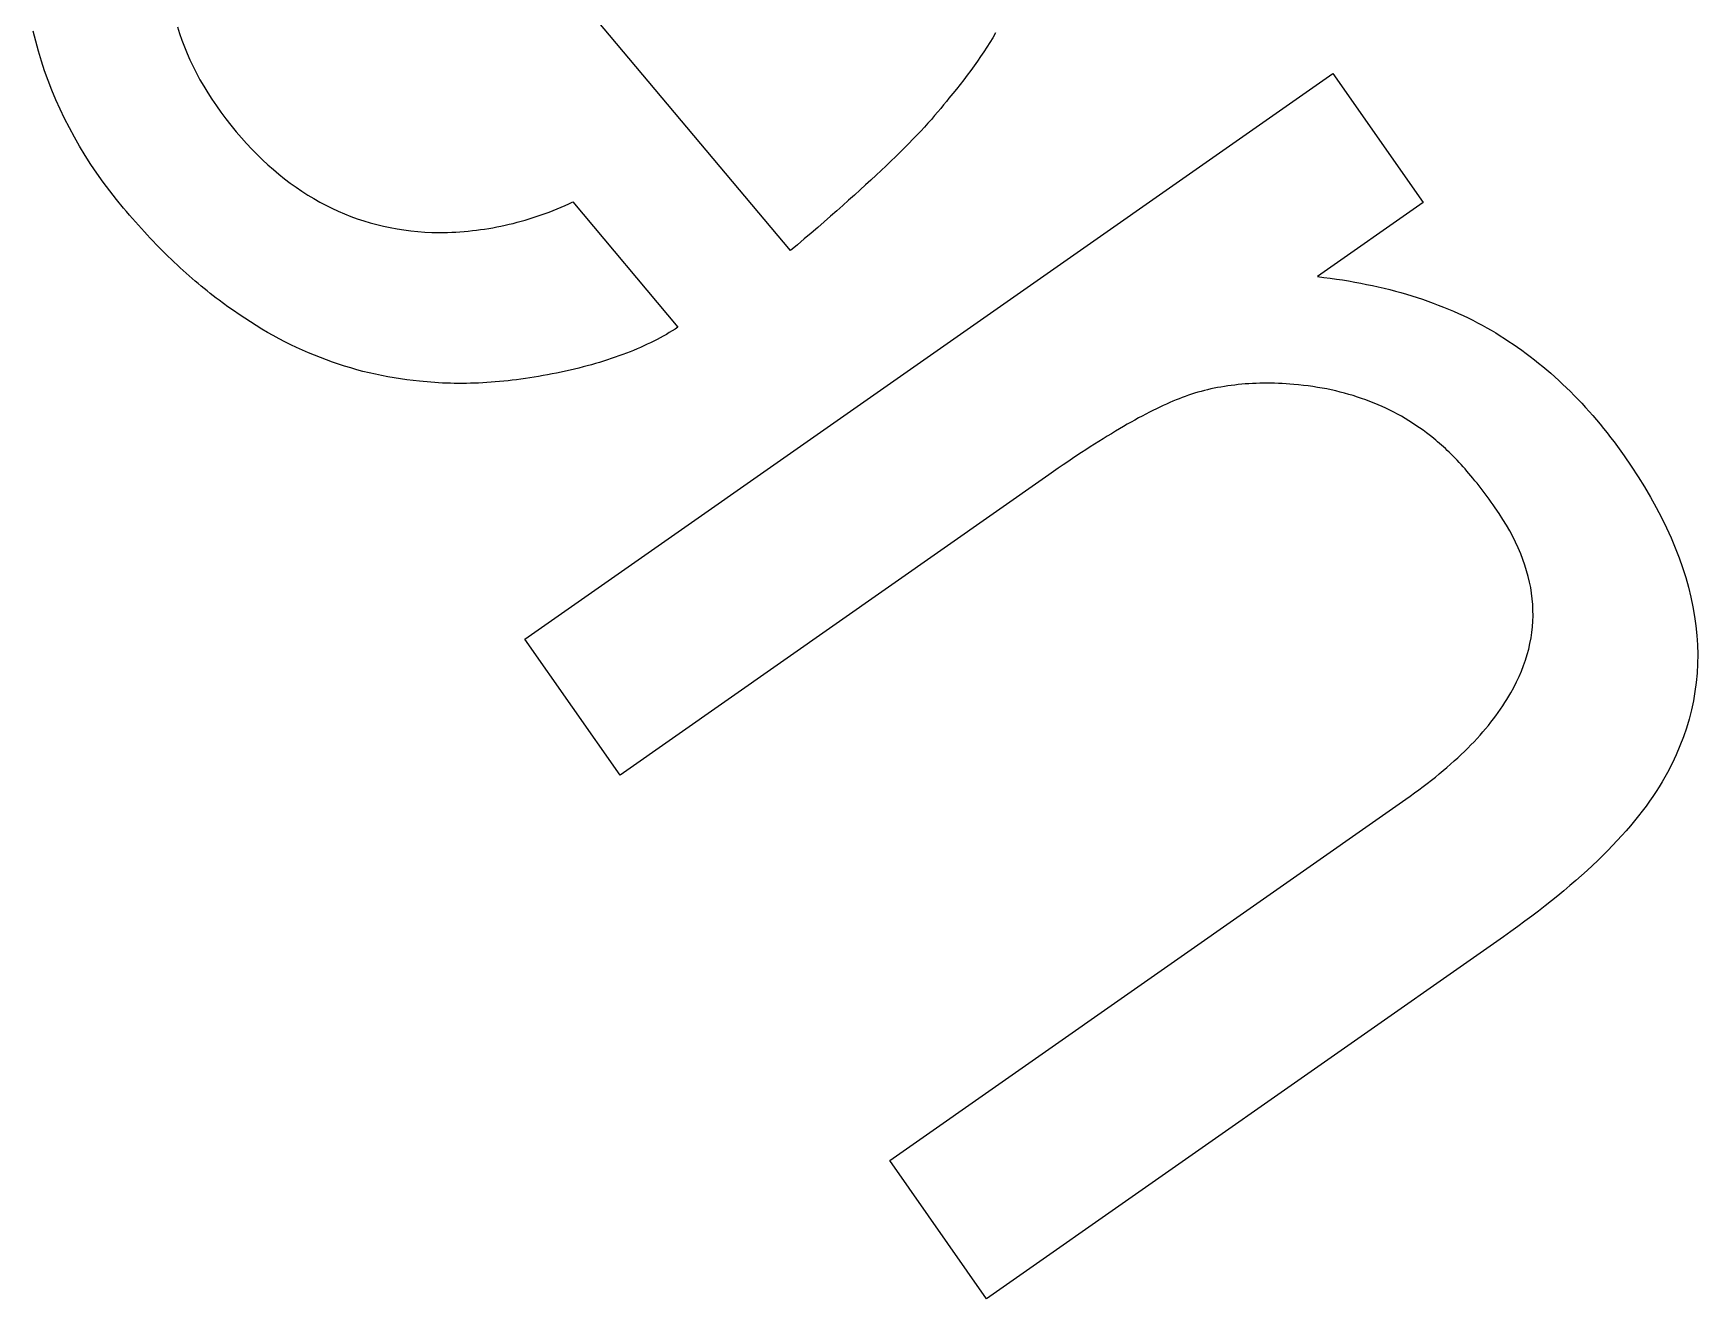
# Model space of a CAD drawing. Header units: metres. Extents: x -53 to 53, y -52 to 53.
# Drawn here: x 27.86 to 33.37, y 20.04 to 24.23 of the extents above; entities that cross this region are included whole.
import ezdxf

# ---------------------------------------------------------------- set-up
doc = ezdxf.new("R2010")
doc.units = ezdxf.units.M

msp = doc.modelspace()

# ---------------------------------------------------------------- linework, layer by layer
for p, q in [((30.3631, 23.5108), (28.8237, 25.3455)), ((27.8656, 24.2036), (27.8575, 24.2368)), ((28.3351, 24.2507), (28.3418, 24.2288)), ((27.8746, 24.1707), (27.8656, 24.2036)), ((28.3418, 24.2288), (28.3492, 24.2069)), ((28.3492, 24.2069), (28.3574, 24.1851)), ((28.3574, 24.1851), (28.3662, 24.1633)), ((31.0131, 24.1838), (31.0029, 24.1682)), ((31.023, 24.1995), (31.0131, 24.1838)), ((31.0327, 24.2153), (31.023, 24.1995)), ((31.0422, 24.2311), (31.0327, 24.2153)), ((27.8844, 24.1381), (27.8746, 24.1707)), ((27.8951, 24.1057), (27.8844, 24.1381)), ((28.3662, 24.1633), (28.3758, 24.1415)), ((28.3758, 24.1415), (28.3862, 24.1197)), ((30.9818, 24.1371), (30.9709, 24.1216)), ((30.9925, 24.1526), (30.9818, 24.1371)), ((31.0029, 24.1682), (30.9925, 24.1526)), ((27.9066, 24.0735), (27.8951, 24.1057)), ((27.919, 24.0417), (27.9066, 24.0735)), ((28.3862, 24.1197), (28.3972, 24.098)), ((28.3972, 24.098), (28.409, 24.0763)), ((28.409, 24.0763), (28.4215, 24.0547)), ((29.4843, 22.2251), (32.1581, 24.0973)), ((30.9367, 24.0756), (30.9249, 24.0603)), ((30.9483, 24.0909), (30.9367, 24.0756)), ((30.9597, 24.1062), (30.9483, 24.0909)), ((30.9709, 24.1216), (30.9597, 24.1062)), ((32.1581, 24.0973), (32.4575, 23.6697)), ((27.9322, 24.0101), (27.919, 24.0417)), ((28.4215, 24.0547), (28.4347, 24.0331)), ((28.4347, 24.0331), (28.4487, 24.0115)), ((30.9004, 24.0301), (30.8878, 24.015)), ((30.9127, 24.0452), (30.9004, 24.0301)), ((30.9249, 24.0603), (30.9127, 24.0452)), ((27.9463, 23.9787), (27.9322, 24.0101)), ((27.9612, 23.9477), (27.9463, 23.9787)), ((28.4487, 24.0115), (28.4633, 23.9899)), ((28.4633, 23.9899), (28.4787, 23.9684)), ((28.4787, 23.9684), (28.4949, 23.9469)), ((30.8509, 23.9695), (30.8405, 23.9574)), ((30.8608, 23.9813), (30.8509, 23.9695)), ((30.8703, 23.9928), (30.8608, 23.9813)), ((30.8793, 24.004), (30.8703, 23.9928)), ((30.8878, 24.015), (30.8793, 24.004)), ((27.9769, 23.9168), (27.9612, 23.9477)), ((27.9935, 23.8863), (27.9769, 23.9168)), ((28.4949, 23.9469), (28.5117, 23.9255)), ((28.5117, 23.9255), (28.5293, 23.9041)), ((30.7944, 23.9065), (30.7817, 23.8931)), ((30.8066, 23.9196), (30.7944, 23.9065)), ((30.8184, 23.9325), (30.8066, 23.9196)), ((30.8297, 23.9451), (30.8184, 23.9325)), ((30.8405, 23.9574), (30.8297, 23.9451)), ((28.0109, 23.856), (27.9935, 23.8863)), ((28.0292, 23.826), (28.0109, 23.856)), ((28.5293, 23.9041), (28.5462, 23.8844)), ((28.5462, 23.8844), (28.5634, 23.8652)), ((28.5634, 23.8652), (28.5807, 23.8468)), ((30.7409, 23.8513), (30.7264, 23.8369)), ((30.755, 23.8655), (30.7409, 23.8513)), ((30.7686, 23.8795), (30.755, 23.8655)), ((30.7817, 23.8931), (30.7686, 23.8795)), ((28.0483, 23.7962), (28.0292, 23.826)), ((28.0683, 23.7667), (28.0483, 23.7962)), ((28.5807, 23.8468), (28.5982, 23.8288)), ((28.5982, 23.8288), (28.616, 23.8115)), ((28.616, 23.8115), (28.634, 23.7948)), ((30.696, 23.8071), (30.6801, 23.7918)), ((30.7115, 23.8221), (30.696, 23.8071)), ((30.7264, 23.8369), (30.7115, 23.8221)), ((28.0891, 23.7375), (28.0683, 23.7667)), ((28.634, 23.7948), (28.6522, 23.7787)), ((28.6522, 23.7787), (28.6706, 23.7632)), ((28.6706, 23.7632), (28.6892, 23.7483)), ((28.6892, 23.7483), (28.708, 23.734)), ((30.6297, 23.7444), (30.6119, 23.728)), ((30.6469, 23.7605), (30.6297, 23.7444)), ((30.6637, 23.7763), (30.6469, 23.7605)), ((30.6801, 23.7918), (30.6637, 23.7763)), ((28.1108, 23.7085), (28.0891, 23.7375)), ((28.1333, 23.6798), (28.1108, 23.7085)), ((28.708, 23.734), (28.7271, 23.7203)), ((28.7271, 23.7203), (28.7464, 23.7072)), ((28.7464, 23.7072), (28.7658, 23.6947)), ((28.7658, 23.6947), (28.7855, 23.6828)), ((30.5751, 23.6945), (30.5559, 23.6773)), ((30.5937, 23.7114), (30.5751, 23.6945)), ((30.6119, 23.728), (30.5937, 23.7114)), ((28.1566, 23.6513), (28.1333, 23.6798)), ((28.1664, 23.6398), (28.1566, 23.6513)), ((28.1761, 23.6284), (28.1664, 23.6398)), ((28.7855, 23.6828), (28.8054, 23.6715)), ((28.8054, 23.6715), (28.8256, 23.6608)), ((28.8256, 23.6608), (28.8459, 23.6507)), ((28.8459, 23.6507), (28.8665, 23.6412)), ((28.8665, 23.6412), (28.8873, 23.6322)), ((28.8873, 23.6322), (28.9082, 23.6239)), ((29.5384, 23.6289), (29.5516, 23.6336)), ((29.5516, 23.6336), (29.5648, 23.6385)), ((29.5648, 23.6385), (29.5779, 23.6436)), ((29.5779, 23.6436), (29.5911, 23.6488)), ((29.5911, 23.6488), (29.6042, 23.6543)), ((29.6042, 23.6543), (29.6172, 23.6599)), ((29.6172, 23.6599), (29.6303, 23.6658)), ((29.6303, 23.6658), (29.6433, 23.6717)), ((29.6433, 23.6717), (29.991, 23.2573)), ((30.5163, 23.6422), (30.4958, 23.6243)), ((30.5364, 23.6599), (30.5163, 23.6422)), ((30.5559, 23.6773), (30.5364, 23.6599)), ((32.4575, 23.6697), (32.1077, 23.4248)), ((28.1859, 23.6171), (28.1761, 23.6284)), ((28.1956, 23.606), (28.1859, 23.6171)), ((28.2054, 23.5949), (28.1956, 23.606)), ((28.2152, 23.584), (28.2054, 23.5949)), ((28.225, 23.5733), (28.2152, 23.584)), ((28.9082, 23.6239), (28.9295, 23.6162)), ((28.9295, 23.6162), (28.9509, 23.6091)), ((28.9509, 23.6091), (28.9725, 23.6026)), ((28.9725, 23.6026), (28.9944, 23.5967)), ((28.9944, 23.5967), (29.0164, 23.5914)), ((29.0164, 23.5914), (29.0387, 23.5867)), ((29.0387, 23.5867), (29.0612, 23.5826)), ((29.0612, 23.5826), (29.0839, 23.5791)), ((29.0839, 23.5791), (29.1069, 23.5762)), ((29.1069, 23.5762), (29.13, 23.5739)), ((29.2968, 23.5754), (29.3105, 23.5768)), ((29.3105, 23.5768), (29.3241, 23.5784)), ((29.3241, 23.5784), (29.3377, 23.5802)), ((29.3377, 23.5802), (29.3512, 23.5822)), ((29.3512, 23.5822), (29.3647, 23.5843)), ((29.3647, 23.5843), (29.3783, 23.5866)), ((29.3783, 23.5866), (29.3917, 23.5891)), ((29.3917, 23.5891), (29.4052, 23.5918)), ((29.4052, 23.5918), (29.4186, 23.5947)), ((29.4186, 23.5947), (29.432, 23.5978)), ((29.432, 23.5978), (29.4454, 23.601)), ((29.4454, 23.601), (29.4588, 23.6045)), ((29.4588, 23.6045), (29.4721, 23.6081)), ((29.4721, 23.6081), (29.4854, 23.6119)), ((29.4854, 23.6119), (29.4987, 23.6158)), ((29.4987, 23.6158), (29.512, 23.62)), ((29.512, 23.62), (29.5252, 23.6244)), ((29.5252, 23.6244), (29.5384, 23.6289)), ((30.4534, 23.5875), (30.4315, 23.5687)), ((30.4749, 23.606), (30.4534, 23.5875)), ((30.4958, 23.6243), (30.4749, 23.606)), ((28.2348, 23.5627), (28.225, 23.5733)), ((28.2446, 23.5521), (28.2348, 23.5627)), ((28.2544, 23.5418), (28.2446, 23.5521)), ((28.2643, 23.5315), (28.2544, 23.5418)), ((28.2741, 23.5214), (28.2643, 23.5315)), ((28.2839, 23.5114), (28.2741, 23.5214)), ((29.13, 23.5739), (29.1534, 23.5722)), ((29.1534, 23.5722), (29.1769, 23.5711)), ((29.1769, 23.5711), (29.2008, 23.5706)), ((29.2008, 23.5706), (29.2146, 23.5708)), ((29.2146, 23.5708), (29.2283, 23.5711)), ((29.2283, 23.5711), (29.2421, 23.5716)), ((29.2421, 23.5716), (29.2558, 23.5723)), ((29.2558, 23.5723), (29.2695, 23.5731)), ((29.2695, 23.5731), (29.2832, 23.5742)), ((29.2832, 23.5742), (29.2968, 23.5754)), ((30.3864, 23.5304), (30.3631, 23.5108)), ((30.4092, 23.5497), (30.3864, 23.5304)), ((30.4315, 23.5687), (30.4092, 23.5497)), ((28.2938, 23.5016), (28.2839, 23.5114)), ((28.3037, 23.4918), (28.2938, 23.5016)), ((28.3136, 23.4822), (28.3037, 23.4918)), ((28.3234, 23.4728), (28.3136, 23.4822)), ((28.3333, 23.4634), (28.3234, 23.4728)), ((28.3432, 23.4542), (28.3333, 23.4634)), ((28.3531, 23.4451), (28.3432, 23.4542)), ((28.363, 23.4362), (28.3531, 23.4451)), ((28.373, 23.4274), (28.363, 23.4362)), ((28.3829, 23.4187), (28.373, 23.4274)), ((28.3928, 23.4101), (28.3829, 23.4187)), ((32.1077, 23.4248), (32.1287, 23.4223)), ((32.1287, 23.4223), (32.1494, 23.4196)), ((32.1494, 23.4196), (32.17, 23.4167)), ((32.17, 23.4167), (32.1904, 23.4136)), ((32.1904, 23.4136), (32.2106, 23.4103)), ((32.2106, 23.4103), (32.2306, 23.4068)), ((28.4028, 23.4017), (28.3928, 23.4101)), ((28.4128, 23.3934), (28.4028, 23.4017)), ((28.4227, 23.3852), (28.4128, 23.3934)), ((28.4327, 23.3772), (28.4227, 23.3852)), ((28.4427, 23.3692), (28.4327, 23.3772)), ((28.4527, 23.3615), (28.4427, 23.3692)), ((28.4627, 23.3538), (28.4527, 23.3615)), ((32.2306, 23.4068), (32.2504, 23.4031)), ((32.2504, 23.4031), (32.27, 23.3992)), ((32.27, 23.3992), (32.2895, 23.3951)), ((32.2895, 23.3951), (32.3087, 23.3909)), ((32.3087, 23.3909), (32.3277, 23.3864)), ((32.3277, 23.3864), (32.3466, 23.3817)), ((32.3466, 23.3817), (32.3652, 23.3769)), ((32.3652, 23.3769), (32.3837, 23.3718)), ((32.3837, 23.3718), (32.4019, 23.3665)), ((32.4019, 23.3665), (32.42, 23.3611)), ((32.42, 23.3611), (32.4379, 23.3554)), ((32.4379, 23.3554), (32.4555, 23.3496)), ((28.4727, 23.3463), (28.4627, 23.3538)), ((28.5012, 23.3253), (28.4727, 23.3463)), ((28.5197, 23.3121), (28.5012, 23.3253)), ((28.5384, 23.2993), (28.5197, 23.3121)), ((32.4555, 23.3496), (32.473, 23.3435)), ((32.473, 23.3435), (32.4903, 23.3373)), ((32.4903, 23.3373), (32.5074, 23.3308)), ((32.5074, 23.3308), (32.5243, 23.3242)), ((32.5243, 23.3242), (32.541, 23.3174)), ((32.541, 23.3174), (32.5575, 23.3103)), ((32.5575, 23.3103), (32.5738, 23.3031)), ((32.5738, 23.3031), (32.5899, 23.2957)), ((28.5571, 23.2868), (28.5384, 23.2993)), ((28.5759, 23.2746), (28.5571, 23.2868)), ((28.5947, 23.2628), (28.5759, 23.2746)), ((28.6137, 23.2514), (28.5947, 23.2628)), ((28.6327, 23.2403), (28.6137, 23.2514)), ((29.9722, 23.2453), (29.9624, 23.2394)), ((29.9817, 23.2513), (29.9722, 23.2453)), ((29.991, 23.2573), (29.9817, 23.2513)), ((32.5899, 23.2957), (32.6058, 23.2881)), ((32.6058, 23.2881), (32.6216, 23.2803)), ((32.6216, 23.2803), (32.6371, 23.2723)), ((32.6371, 23.2723), (32.6525, 23.2641)), ((32.6525, 23.2641), (32.6676, 23.2556)), ((32.6676, 23.2556), (32.6825, 23.2471)), ((32.6825, 23.2471), (32.6973, 23.2383)), ((28.6518, 23.2296), (28.6327, 23.2403)), ((28.6711, 23.2192), (28.6518, 23.2296)), ((28.6903, 23.2092), (28.6711, 23.2192)), ((28.7097, 23.1995), (28.6903, 23.2092)), ((28.7291, 23.1902), (28.7097, 23.1995)), ((28.7487, 23.1813), (28.7291, 23.1902)), ((29.8672, 23.1906), (29.8557, 23.1856)), ((29.8785, 23.1956), (29.8672, 23.1906)), ((29.8896, 23.2008), (29.8785, 23.1956)), ((29.9005, 23.206), (29.8896, 23.2008)), ((29.9113, 23.2113), (29.9005, 23.206)), ((29.9219, 23.2168), (29.9113, 23.2113)), ((29.9323, 23.2223), (29.9219, 23.2168)), ((29.9425, 23.2279), (29.9323, 23.2223)), ((29.9526, 23.2336), (29.9425, 23.2279)), ((29.9624, 23.2394), (29.9526, 23.2336)), ((32.6973, 23.2383), (32.712, 23.2292)), ((32.712, 23.2292), (32.7266, 23.22)), ((32.7266, 23.22), (32.741, 23.2106)), ((32.741, 23.2106), (32.7554, 23.201)), ((32.7554, 23.201), (32.7696, 23.1911)), ((32.7696, 23.1911), (32.7838, 23.1811)), ((28.7683, 23.1727), (28.7487, 23.1813)), ((28.788, 23.1645), (28.7683, 23.1727)), ((28.8078, 23.1566), (28.788, 23.1645)), ((28.8277, 23.149), (28.8078, 23.1566)), ((28.8476, 23.1419), (28.8277, 23.149)), ((28.8677, 23.1351), (28.8476, 23.1419)), ((28.8878, 23.1286), (28.8677, 23.1351)), ((29.718, 23.1371), (29.7044, 23.1333)), ((29.7314, 23.1411), (29.718, 23.1371)), ((29.7446, 23.1451), (29.7314, 23.1411)), ((29.7577, 23.1492), (29.7446, 23.1451)), ((29.7705, 23.1535), (29.7577, 23.1492)), ((29.7832, 23.1578), (29.7705, 23.1535)), ((29.7957, 23.1622), (29.7832, 23.1578)), ((29.8081, 23.1667), (29.7957, 23.1622)), ((29.8203, 23.1713), (29.8081, 23.1667)), ((29.8323, 23.176), (29.8203, 23.1713)), ((29.8441, 23.1808), (29.8323, 23.176)), ((29.8557, 23.1856), (29.8441, 23.1808)), ((32.7838, 23.1811), (32.7978, 23.1708)), ((32.7978, 23.1708), (32.8117, 23.1603)), ((32.8117, 23.1603), (32.8255, 23.1497)), ((32.8255, 23.1497), (32.8391, 23.1388)), ((32.8391, 23.1388), (32.8527, 23.1277)), ((28.908, 23.1225), (28.8878, 23.1286)), ((28.9283, 23.1167), (28.908, 23.1225)), ((28.9486, 23.1113), (28.9283, 23.1167)), ((28.9691, 23.1063), (28.9486, 23.1113)), ((28.9896, 23.1016), (28.9691, 23.1063)), ((29.0103, 23.0973), (28.9896, 23.1016)), ((29.0309, 23.0933), (29.0103, 23.0973)), ((29.0517, 23.0897), (29.0309, 23.0933)), ((29.0726, 23.0864), (29.0517, 23.0897)), ((29.0936, 23.0835), (29.0726, 23.0864)), ((29.1146, 23.0809), (29.0936, 23.0835)), ((29.1357, 23.0788), (29.1146, 23.0809)), ((29.4286, 23.0802), (29.4144, 23.0788)), ((29.4428, 23.0819), (29.4286, 23.0802)), ((29.4571, 23.0837), (29.4428, 23.0819)), ((29.4715, 23.0856), (29.4571, 23.0837)), ((29.486, 23.0876), (29.4715, 23.0856)), ((29.5005, 23.0898), (29.486, 23.0876)), ((29.5152, 23.0921), (29.5005, 23.0898)), ((29.5299, 23.0946), (29.5152, 23.0921)), ((29.5447, 23.0972), (29.5299, 23.0946)), ((29.5595, 23.0999), (29.5447, 23.0972)), ((29.5745, 23.1028), (29.5595, 23.0999)), ((29.5895, 23.1058), (29.5745, 23.1028)), ((29.6045, 23.1089), (29.5895, 23.1058)), ((29.6193, 23.1121), (29.6045, 23.1089)), ((29.6339, 23.1154), (29.6193, 23.1121)), ((29.6484, 23.1188), (29.6339, 23.1154)), ((29.6626, 23.1223), (29.6484, 23.1188)), ((29.6768, 23.1258), (29.6626, 23.1223)), ((29.6907, 23.1295), (29.6768, 23.1258)), ((29.7044, 23.1333), (29.6907, 23.1295)), ((32.8527, 23.1277), (32.8661, 23.1164)), ((32.8661, 23.1164), (32.8795, 23.1049)), ((32.8795, 23.1049), (32.8927, 23.0932)), ((32.8927, 23.0932), (32.9058, 23.0813)), ((32.9058, 23.0813), (32.9188, 23.0692)), ((29.1482, 23.0774), (29.1357, 23.0788)), ((29.1607, 23.0762), (29.1482, 23.0774)), ((29.1734, 23.0751), (29.1607, 23.0762)), ((29.1861, 23.0741), (29.1734, 23.0751)), ((29.1989, 23.0733), (29.1861, 23.0741)), ((29.2118, 23.0726), (29.1989, 23.0733)), ((29.2247, 23.0721), (29.2118, 23.0726)), ((29.2378, 23.0717), (29.2247, 23.0721)), ((29.2509, 23.0714), (29.2378, 23.0717)), ((29.2641, 23.0712), (29.2509, 23.0714)), ((29.2773, 23.0712), (29.2641, 23.0712)), ((29.2907, 23.0714), (29.2773, 23.0712)), ((29.3041, 23.0717), (29.2907, 23.0714)), ((29.3176, 23.0721), (29.3041, 23.0717)), ((29.3312, 23.0726), (29.3176, 23.0721)), ((29.3449, 23.0733), (29.3312, 23.0726)), ((29.3586, 23.0741), (29.3449, 23.0733)), ((29.3725, 23.0751), (29.3586, 23.0741)), ((29.3864, 23.0762), (29.3725, 23.0751)), ((29.4004, 23.0774), (29.3864, 23.0762)), ((29.4144, 23.0788), (29.4004, 23.0774)), ((31.6596, 23.0248), (31.6495, 23.0209)), ((31.6698, 23.0285), (31.6596, 23.0248)), ((31.6801, 23.0321), (31.6698, 23.0285)), ((31.6905, 23.0356), (31.6801, 23.0321)), ((31.701, 23.0388), (31.6905, 23.0356)), ((31.7116, 23.042), (31.701, 23.0388)), ((31.7222, 23.0449), (31.7116, 23.042)), ((31.733, 23.0477), (31.7222, 23.0449)), ((31.7438, 23.0504), (31.733, 23.0477)), ((31.7547, 23.0529), (31.7438, 23.0504)), ((31.7657, 23.0552), (31.7547, 23.0529)), ((31.7768, 23.0574), (31.7657, 23.0552)), ((31.7879, 23.0595), (31.7768, 23.0574)), ((31.7992, 23.0614), (31.7879, 23.0595)), ((31.8105, 23.0631), (31.7992, 23.0614)), ((31.8219, 23.0647), (31.8105, 23.0631)), ((31.8334, 23.0661), (31.8219, 23.0647)), ((31.845, 23.0674), (31.8334, 23.0661)), ((31.8567, 23.0685), (31.845, 23.0674)), ((31.8684, 23.0695), (31.8567, 23.0685)), ((31.8803, 23.0703), (31.8684, 23.0695)), ((31.8922, 23.071), (31.8803, 23.0703)), ((31.9042, 23.0715), (31.8922, 23.071)), ((31.9163, 23.0719), (31.9042, 23.0715)), ((31.9285, 23.0721), (31.9163, 23.0719)), ((31.9408, 23.0721), (31.9285, 23.0721)), ((31.9531, 23.072), (31.9408, 23.0721)), ((31.9655, 23.0717), (31.9531, 23.072)), ((31.9781, 23.0713), (31.9655, 23.0717)), ((31.9907, 23.0708), (31.9781, 23.0713)), ((32.0034, 23.0701), (31.9907, 23.0708)), ((32.0161, 23.0692), (32.0034, 23.0701)), ((32.029, 23.0682), (32.0161, 23.0692)), ((32.045, 23.0667), (32.029, 23.0682)), ((32.0609, 23.0649), (32.045, 23.0667)), ((32.0766, 23.063), (32.0609, 23.0649)), ((32.0921, 23.0608), (32.0766, 23.063)), ((32.1075, 23.0584), (32.0921, 23.0608)), ((32.1228, 23.0557), (32.1075, 23.0584)), ((32.1379, 23.0529), (32.1228, 23.0557)), ((32.1529, 23.0498), (32.1379, 23.0529)), ((32.1677, 23.0464), (32.1529, 23.0498)), ((32.1824, 23.0429), (32.1677, 23.0464)), ((32.1969, 23.0391), (32.1824, 23.0429)), ((32.2113, 23.0351), (32.1969, 23.0391)), ((32.2256, 23.0309), (32.2113, 23.0351)), ((32.2396, 23.0264), (32.2256, 23.0309)), ((32.2536, 23.0218), (32.2396, 23.0264)), ((32.9188, 23.0692), (32.9317, 23.0569)), ((32.9317, 23.0569), (32.9444, 23.0444)), ((32.9444, 23.0444), (32.9571, 23.0316)), ((32.9571, 23.0316), (32.9697, 23.0187)), ((31.5397, 22.9698), (31.5277, 22.9635)), ((31.5515, 22.9759), (31.5397, 22.9698)), ((31.5631, 22.9818), (31.5515, 22.9759)), ((31.5746, 22.9875), (31.5631, 22.9818)), ((31.5858, 22.9929), (31.5746, 22.9875)), ((31.5969, 22.9981), (31.5858, 22.9929)), ((31.6077, 23.0031), (31.5969, 22.9981)), ((31.6184, 23.0079), (31.6077, 23.0031)), ((31.629, 23.0125), (31.6184, 23.0079)), ((31.6393, 23.0168), (31.629, 23.0125)), ((31.6495, 23.0209), (31.6393, 23.0168)), ((32.2674, 23.0169), (32.2536, 23.0218)), ((32.281, 23.0117), (32.2674, 23.0169)), ((32.2945, 23.0064), (32.281, 23.0117)), ((32.3079, 23.0008), (32.2945, 23.0064)), ((32.3211, 22.995), (32.3079, 23.0008)), ((32.3342, 22.989), (32.3211, 22.995)), ((32.3471, 22.9827), (32.3342, 22.989)), ((32.3599, 22.9762), (32.3471, 22.9827)), ((32.3725, 22.9695), (32.3599, 22.9762)), ((32.9697, 23.0187), (32.9821, 23.0055)), ((32.9821, 23.0055), (32.9944, 22.9922)), ((32.9944, 22.9922), (33.0066, 22.9786)), ((33.0066, 22.9786), (33.0187, 22.9648)), ((31.452, 22.921), (31.4388, 22.9131)), ((31.4651, 22.9286), (31.452, 22.921)), ((31.478, 22.936), (31.4651, 22.9286)), ((31.4907, 22.9432), (31.478, 22.936)), ((31.5032, 22.9502), (31.4907, 22.9432)), ((31.5156, 22.957), (31.5032, 22.9502)), ((31.5277, 22.9635), (31.5156, 22.957)), ((32.385, 22.9626), (32.3725, 22.9695)), ((32.3973, 22.9554), (32.385, 22.9626)), ((32.4095, 22.948), (32.3973, 22.9554)), ((32.4215, 22.9404), (32.4095, 22.948)), ((32.4334, 22.9326), (32.4215, 22.9404)), ((32.4452, 22.9245), (32.4334, 22.9326)), ((32.4568, 22.9162), (32.4452, 22.9245)), ((32.4682, 22.9077), (32.4568, 22.9162)), ((33.0187, 22.9648), (33.0307, 22.9509)), ((33.0307, 22.9509), (33.0425, 22.9367)), ((33.0425, 22.9367), (33.0543, 22.9223)), ((33.0543, 22.9223), (33.0659, 22.9077)), ((31.3554, 22.8613), (31.3409, 22.8519)), ((31.3697, 22.8705), (31.3554, 22.8613)), ((31.3839, 22.8795), (31.3697, 22.8705)), ((31.3979, 22.8882), (31.3839, 22.8795)), ((31.4117, 22.8967), (31.3979, 22.8882)), ((31.4253, 22.905), (31.4117, 22.8967)), ((31.4388, 22.9131), (31.4253, 22.905)), ((32.4859, 22.8941), (32.4682, 22.9077)), ((32.4922, 22.8891), (32.4859, 22.8941)), ((32.4986, 22.8839), (32.4922, 22.8891)), ((32.505, 22.8785), (32.4986, 22.8839)), ((32.5114, 22.8731), (32.505, 22.8785)), ((32.5177, 22.8674), (32.5114, 22.8731)), ((32.5242, 22.8617), (32.5177, 22.8674)), ((32.5306, 22.8557), (32.5242, 22.8617)), ((33.0659, 22.9077), (33.0775, 22.8929)), ((33.0775, 22.8929), (33.0889, 22.8779)), ((33.0889, 22.8779), (33.1002, 22.8626)), ((33.1002, 22.8626), (33.1114, 22.8472)), ((31.2809, 22.8122), (31.2654, 22.8017)), ((31.2962, 22.8224), (31.2809, 22.8122)), ((31.3112, 22.8325), (31.2962, 22.8224)), ((31.3261, 22.8423), (31.3112, 22.8325)), ((31.3409, 22.8519), (31.3261, 22.8423)), ((32.537, 22.8497), (32.5306, 22.8557)), ((32.5435, 22.8434), (32.537, 22.8497)), ((32.55, 22.8371), (32.5435, 22.8434)), ((32.5565, 22.8306), (32.55, 22.8371)), ((32.563, 22.8239), (32.5565, 22.8306)), ((32.5695, 22.8171), (32.563, 22.8239)), ((32.576, 22.8102), (32.5695, 22.8171)), ((32.5826, 22.8031), (32.576, 22.8102)), ((33.1114, 22.8472), (33.1225, 22.8316)), ((33.1225, 22.8316), (33.146, 22.7971)), ((31.218, 22.7689), (29.7992, 21.7754)), ((31.234, 22.78), (31.218, 22.7689)), ((31.2498, 22.791), (31.234, 22.78)), ((31.2654, 22.8017), (31.2498, 22.791)), ((32.5891, 22.7958), (32.5826, 22.8031)), ((32.5957, 22.7884), (32.5891, 22.7958)), ((32.6022, 22.7809), (32.5957, 22.7884)), ((32.6088, 22.7732), (32.6022, 22.7809)), ((32.6155, 22.7654), (32.6088, 22.7732)), ((32.6221, 22.7574), (32.6155, 22.7654)), ((32.6287, 22.7492), (32.6221, 22.7574)), ((33.146, 22.7971), (33.1684, 22.7628)), ((33.1684, 22.7628), (33.1896, 22.7287)), ((32.6354, 22.741), (32.6287, 22.7492)), ((32.642, 22.7325), (32.6354, 22.741)), ((32.6487, 22.724), (32.642, 22.7325)), ((32.6554, 22.7152), (32.6487, 22.724)), ((32.6621, 22.7064), (32.6554, 22.7152)), ((32.6688, 22.6974), (32.6621, 22.7064)), ((32.6756, 22.6882), (32.6688, 22.6974)), ((33.1896, 22.7287), (33.2096, 22.6947)), ((33.2096, 22.6947), (33.2284, 22.6609)), ((32.6823, 22.6789), (32.6756, 22.6882)), ((32.6891, 22.6694), (32.6823, 22.6789)), ((32.6958, 22.6598), (32.6891, 22.6694)), ((32.7089, 22.6407), (32.6958, 22.6598)), ((32.7212, 22.6216), (32.7089, 22.6407)), ((33.2284, 22.6609), (33.246, 22.6273)), ((32.7328, 22.6026), (32.7212, 22.6216)), ((32.7436, 22.5836), (32.7328, 22.6026)), ((33.246, 22.6273), (33.2623, 22.5939)), ((33.2623, 22.5939), (33.2775, 22.5606)), ((32.7538, 22.5647), (32.7436, 22.5836)), ((32.7632, 22.5457), (32.7538, 22.5647)), ((32.7719, 22.5269), (32.7632, 22.5457)), ((33.2775, 22.5606), (33.2915, 22.5275)), ((32.78, 22.508), (32.7719, 22.5269)), ((32.7873, 22.4892), (32.78, 22.508)), ((32.7938, 22.4704), (32.7873, 22.4892)), ((33.2915, 22.5275), (33.3043, 22.4946)), ((33.3043, 22.4946), (33.3158, 22.4619)), ((32.7997, 22.4516), (32.7938, 22.4704)), ((32.8048, 22.4329), (32.7997, 22.4516)), ((32.8093, 22.4142), (32.8048, 22.4329)), ((33.3158, 22.4619), (33.3262, 22.4293)), ((33.3262, 22.4293), (33.3353, 22.3969)), ((32.813, 22.3956), (32.8093, 22.4142)), ((32.8159, 22.3769), (32.813, 22.3956)), ((32.8182, 22.3584), (32.8159, 22.3769)), ((33.3353, 22.3969), (33.3433, 22.3646)), ((33.3433, 22.3646), (33.3501, 22.3325)), ((32.8198, 22.3398), (32.8182, 22.3584)), ((32.8206, 22.3213), (32.8198, 22.3398)), ((32.8208, 22.3028), (32.8206, 22.3213)), ((33.3501, 22.3325), (33.3556, 22.3006)), ((32.8168, 22.2476), (32.8189, 22.2659)), ((32.8189, 22.2659), (32.8202, 22.2843)), ((32.8202, 22.2843), (32.8208, 22.3028)), ((33.3556, 22.3006), (33.36, 22.2689)), ((33.36, 22.2689), (33.3631, 22.2374)), ((29.7992, 21.7754), (29.4843, 22.2251)), ((32.8065, 22.1926), (32.8106, 22.2109)), ((32.8106, 22.2109), (32.8141, 22.2292)), ((32.8141, 22.2292), (32.8168, 22.2476)), ((33.3631, 22.2374), (33.3651, 22.206)), ((33.3651, 22.206), (33.3658, 22.1747)), ((32.7896, 22.138), (32.796, 22.1562)), ((32.796, 22.1562), (32.8016, 22.1744)), ((32.8016, 22.1744), (32.8065, 22.1926)), ((33.3653, 22.1437), (33.3637, 22.1128)), ((33.3658, 22.1747), (33.3653, 22.1437)), ((32.7664, 22.0836), (32.7748, 22.1017)), ((32.7748, 22.1017), (32.7826, 22.1198)), ((32.7826, 22.1198), (32.7896, 22.138)), ((33.3637, 22.1128), (33.3608, 22.0821)), ((32.7346, 22.0259), (32.7411, 22.0368)), ((32.7411, 22.0368), (32.7473, 22.0476)), ((32.7473, 22.0476), (32.7572, 22.0656)), ((32.7572, 22.0656), (32.7664, 22.0836)), ((33.3567, 22.0516), (33.3515, 22.0212)), ((33.3608, 22.0821), (33.3567, 22.0516)), ((32.698, 21.9719), (32.7059, 21.9827)), ((32.7059, 21.9827), (32.7135, 21.9935)), ((32.7135, 21.9935), (32.7208, 22.0043)), ((32.7208, 22.0043), (32.7278, 22.0151)), ((32.7278, 22.0151), (32.7346, 22.0259)), ((33.345, 21.9911), (33.3373, 21.961)), ((33.3515, 22.0212), (33.345, 21.9911)), ((32.6548, 21.9182), (32.664, 21.9289)), ((32.664, 21.9289), (32.6729, 21.9396)), ((32.6729, 21.9396), (32.6815, 21.9504)), ((32.6815, 21.9504), (32.6899, 21.9612)), ((32.6899, 21.9612), (32.698, 21.9719)), ((33.3284, 21.9312), (33.3183, 21.9015)), ((33.3373, 21.961), (33.3284, 21.9312)), ((32.6048, 21.8647), (32.6153, 21.8754)), ((32.6153, 21.8754), (32.6256, 21.886)), ((32.6256, 21.886), (32.6356, 21.8967)), ((32.6356, 21.8967), (32.6453, 21.9075)), ((32.6453, 21.9075), (32.6548, 21.9182)), ((33.307, 21.872), (33.2946, 21.8427)), ((33.3183, 21.9015), (33.307, 21.872)), ((32.548, 21.8115), (32.5599, 21.8221)), ((32.5599, 21.8221), (32.5715, 21.8327)), ((32.5715, 21.8327), (32.5829, 21.8434)), ((32.5829, 21.8434), (32.5939, 21.854)), ((32.5939, 21.854), (32.6048, 21.8647)), ((33.2809, 21.8135), (33.266, 21.7845)), ((33.2946, 21.8427), (33.2809, 21.8135)), ((32.471, 21.748), (32.4845, 21.7585)), ((32.4845, 21.7585), (32.4977, 21.7691)), ((32.4977, 21.7691), (32.5107, 21.7797)), ((32.5107, 21.7797), (32.5234, 21.7903)), ((32.5234, 21.7903), (32.5358, 21.8009)), ((32.5358, 21.8009), (32.548, 21.8115)), ((33.2572, 21.7686), (33.248, 21.7527)), ((33.266, 21.7845), (33.2572, 21.7686)), ((32.3994, 21.6954), (32.4143, 21.7059)), ((32.4143, 21.7059), (32.4288, 21.7164)), ((32.4288, 21.7164), (32.4432, 21.7269)), ((32.4432, 21.7269), (32.4572, 21.7374)), ((32.4572, 21.7374), (32.471, 21.748)), ((33.2174, 21.7047), (33.2063, 21.6887)), ((33.2281, 21.7208), (33.2174, 21.7047)), ((33.2383, 21.7368), (33.2281, 21.7208)), ((33.248, 21.7527), (33.2383, 21.7368)), ((30.6923, 20.5), (32.3994, 21.6954)), ((33.1825, 21.6564), (33.1699, 21.6402)), ((33.1947, 21.6726), (33.1825, 21.6564)), ((33.2063, 21.6887), (33.1947, 21.6726)), ((33.1433, 21.6078), (33.1292, 21.5915)), ((33.1569, 21.624), (33.1433, 21.6078)), ((33.1699, 21.6402), (33.1569, 21.624)), ((33.0842, 21.5423), (33.0682, 21.5259)), ((33.0997, 21.5588), (33.0842, 21.5423)), ((33.1147, 21.5751), (33.0997, 21.5588)), ((33.1292, 21.5915), (33.1147, 21.5751)), ((33.0348, 21.4929), (33.0174, 21.4763)), ((33.0518, 21.5094), (33.0348, 21.4929)), ((33.0682, 21.5259), (33.0518, 21.5094)), ((32.9811, 21.4431), (32.9622, 21.4264)), ((32.9995, 21.4597), (32.9811, 21.4431)), ((33.0174, 21.4763), (32.9995, 21.4597)), ((32.9027, 21.3762), (32.8819, 21.3594)), ((32.923, 21.393), (32.9027, 21.3762)), ((32.9429, 21.4097), (32.923, 21.393)), ((32.9622, 21.4264), (32.9429, 21.4097)), ((32.8388, 21.3256), (32.8166, 21.3087)), ((32.8606, 21.3425), (32.8388, 21.3256)), ((32.8819, 21.3594), (32.8606, 21.3425)), ((32.7706, 21.2747), (32.7469, 21.2577)), ((32.7938, 21.2917), (32.7706, 21.2747)), ((32.8166, 21.3087), (32.7938, 21.2917)), ((32.7227, 21.2406), (31.0123, 20.043)), ((32.7469, 21.2577), (32.7227, 21.2406)), ((31.0123, 20.043), (30.6923, 20.5))]:
    msp.add_line(p, q)

doc.saveas('drawing.dxf')
